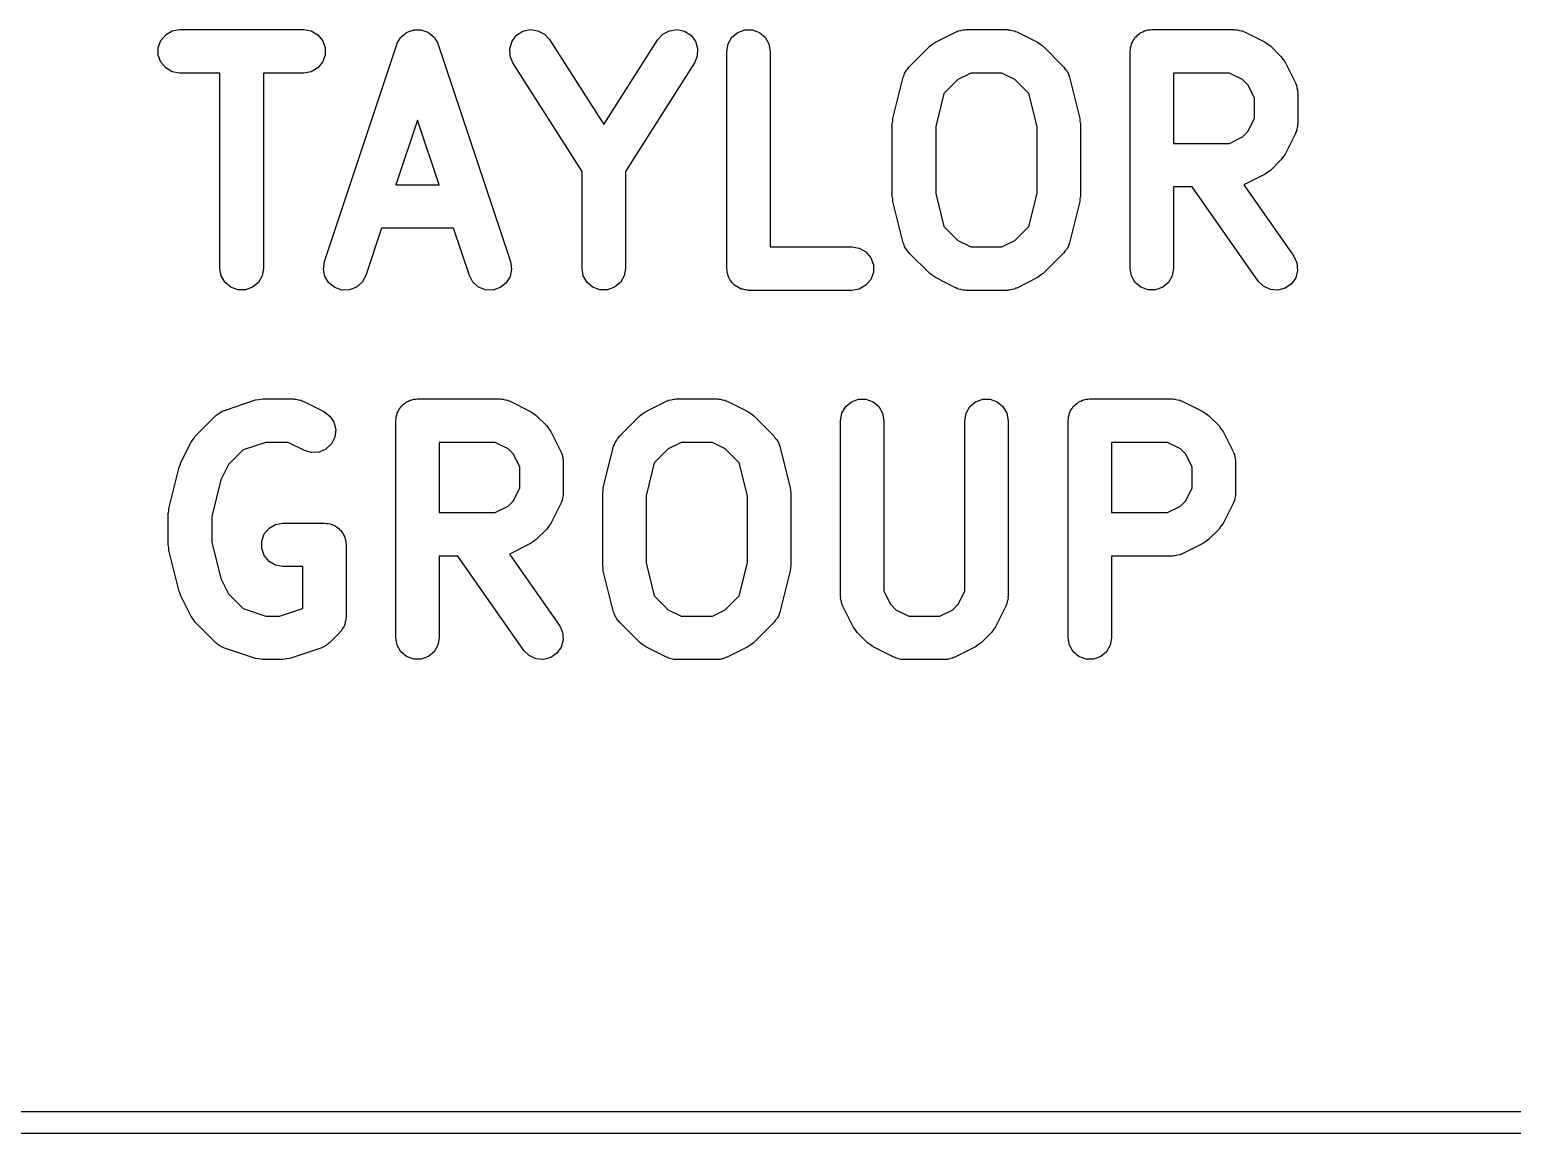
# Model space of a CAD drawing. Extents: x 85 to 212, y -151 to -91.
# Drawn here: x 191.1 to 201.34, y -150.78 to -143.15 of the extents above; entities that cross this region are included whole.
import ezdxf

# ---------------------------------------------------------------- set-up
doc = ezdxf.new("R2010")
doc.units = 0
doc.header["$MEASUREMENT"] = 0
doc.layers.add('BLACK', color=7, linetype='CONTINUOUS')

msp = doc.modelspace()

# ---------------------------------------------------------------- linework, layer by layer
at = {"layer": 'Black'}
for p, q in [((191.984, -143.278), (192.002, -143.229)), ((192.002, -143.229), (192.036, -143.189)), ((192.036, -143.189), (192.081, -143.163)), ((192.081, -143.163), (192.132, -143.154)), ((192.132, -143.154), (192.989, -143.154)), ((192.989, -143.154), (193.041, -143.163)), ((193.041, -143.163), (193.086, -143.189)), ((193.086, -143.189), (193.119, -143.229)), ((193.119, -143.229), (193.137, -143.278)), ((193.635, -143.248), (193.647, -143.23)), ((193.647, -143.23), (193.658, -143.21)), ((193.658, -143.21), (193.661, -143.208)), ((193.661, -143.208), (193.663, -143.204)), ((193.663, -143.204), (193.68, -143.19)), ((193.68, -143.19), (193.696, -143.176)), ((193.696, -143.176), (193.7, -143.174)), ((193.7, -143.174), (193.704, -143.172)), ((193.704, -143.172), (193.724, -143.165)), ((193.724, -143.165), (193.745, -143.157)), ((193.745, -143.157), (193.749, -143.157)), ((193.749, -143.157), (193.753, -143.155)), ((193.753, -143.155), (193.775, -143.156)), ((193.775, -143.156), (193.797, -143.155)), ((193.797, -143.155), (193.801, -143.157)), ((193.801, -143.157), (193.805, -143.157)), ((193.805, -143.157), (193.826, -143.165)), ((193.826, -143.165), (193.846, -143.172)), ((193.846, -143.172), (193.85, -143.174)), ((193.85, -143.174), (193.854, -143.176)), ((193.854, -143.176), (193.87, -143.19)), ((193.87, -143.19), (193.887, -143.204)), ((193.887, -143.204), (193.889, -143.208)), ((193.889, -143.208), (193.892, -143.21)), ((193.892, -143.21), (193.903, -143.23)), ((193.903, -143.23), (193.915, -143.248)), ((194.412, -143.284), (194.428, -143.234)), ((194.428, -143.234), (194.459, -143.193)), ((194.459, -143.193), (194.503, -143.165)), ((194.503, -143.165), (194.554, -143.154)), ((194.554, -143.154), (194.606, -143.161)), ((194.606, -143.161), (194.652, -143.185)), ((194.652, -143.185), (194.687, -143.223)), ((194.687, -143.223), (195.061, -143.81)), ((195.061, -143.81), (195.434, -143.223)), ((195.434, -143.223), (195.469, -143.185)), ((195.469, -143.185), (195.516, -143.161)), ((195.516, -143.161), (195.567, -143.154)), ((195.567, -143.154), (195.618, -143.165)), ((195.618, -143.165), (195.662, -143.193)), ((195.662, -143.193), (195.694, -143.234)), ((195.694, -143.234), (195.709, -143.284)), ((195.92, -143.252), (195.946, -143.207)), ((195.946, -143.207), (195.986, -143.174)), ((195.986, -143.174), (196.035, -143.156)), ((196.035, -143.156), (196.087, -143.156)), ((196.087, -143.156), (196.136, -143.174)), ((196.136, -143.174), (196.176, -143.207)), ((196.176, -143.207), (196.202, -143.252)), ((197.331, -143.255), (197.351, -143.241)), ((197.351, -143.241), (197.494, -143.169)), ((197.494, -143.169), (197.502, -143.167)), ((197.502, -143.167), (197.509, -143.163)), ((197.509, -143.163), (197.527, -143.16)), ((197.527, -143.16), (197.544, -143.155)), ((197.544, -143.155), (197.552, -143.155)), ((197.552, -143.155), (197.561, -143.154)), ((197.561, -143.154), (197.846, -143.154)), ((197.846, -143.154), (197.855, -143.155)), ((197.855, -143.155), (197.864, -143.155)), ((197.864, -143.155), (197.88, -143.16)), ((197.88, -143.16), (197.898, -143.163)), ((197.898, -143.163), (197.905, -143.167)), ((197.905, -143.167), (197.914, -143.169)), ((197.914, -143.169), (198.056, -143.241)), ((198.056, -143.241), (198.076, -143.255)), ((198.705, -143.252), (198.712, -143.241)), ((198.712, -143.241), (198.717, -143.229)), ((198.717, -143.229), (198.725, -143.219)), ((198.725, -143.219), (198.732, -143.207)), ((198.732, -143.207), (198.742, -143.199)), ((198.742, -143.199), (198.75, -143.189)), ((198.75, -143.189), (198.761, -143.182)), ((198.761, -143.182), (198.771, -143.174)), ((198.771, -143.174), (198.784, -143.169)), ((198.784, -143.169), (198.795, -143.163)), ((198.795, -143.163), (198.808, -143.16)), ((198.808, -143.16), (198.82, -143.156)), ((198.82, -143.156), (198.834, -143.156)), ((198.834, -143.156), (198.846, -143.154)), ((198.846, -143.154), (199.418, -143.154)), ((199.418, -143.154), (199.426, -143.155)), ((199.426, -143.155), (199.435, -143.155)), ((199.435, -143.155), (199.452, -143.16)), ((199.452, -143.16), (199.469, -143.163)), ((199.469, -143.163), (199.477, -143.167)), ((199.477, -143.167), (199.485, -143.169)), ((199.485, -143.169), (199.628, -143.241)), ((199.628, -143.241), (199.647, -143.255)), ((191.984, -143.33), (191.984, -143.278)), ((192.002, -143.379), (191.984, -143.33)), ((193.137, -143.33), (193.119, -143.379)), ((193.133, -144.756), (193.633, -143.256)), ((193.137, -143.278), (193.137, -143.33)), ((193.633, -143.256), (193.635, -143.252)), ((193.635, -143.252), (193.635, -143.248)), ((193.915, -143.248), (193.915, -143.252)), ((193.915, -143.252), (193.917, -143.256)), ((193.917, -143.256), (194.417, -144.756)), ((194.414, -143.336), (194.412, -143.284)), ((194.434, -143.384), (194.414, -143.336)), ((195.707, -143.336), (195.687, -143.384)), ((195.709, -143.284), (195.707, -143.336)), ((195.911, -143.304), (195.92, -143.252)), ((195.911, -144.804), (195.911, -143.304)), ((196.202, -143.252), (196.211, -143.304)), ((196.211, -143.304), (196.211, -144.654)), ((197.169, -143.412), (197.312, -143.269)), ((197.312, -143.269), (197.331, -143.255)), ((198.076, -143.255), (198.095, -143.269)), ((198.095, -143.269), (198.238, -143.412)), ((198.696, -143.304), (198.699, -143.291)), ((198.696, -144.804), (198.696, -143.304)), ((198.699, -143.278), (198.703, -143.265)), ((198.699, -143.291), (198.699, -143.278)), ((198.703, -143.265), (198.705, -143.252)), ((199.647, -143.255), (199.667, -143.269)), ((199.667, -143.269), (199.738, -143.34)), ((199.738, -143.34), (199.752, -143.36)), ((192.036, -143.418), (192.002, -143.379)), ((192.081, -143.445), (192.036, -143.418)), ((192.132, -143.454), (192.081, -143.445)), ((193.041, -143.445), (192.989, -143.454)), ((193.086, -143.418), (193.041, -143.445)), ((193.119, -143.379), (193.086, -143.418)), ((194.911, -144.133), (194.434, -143.384)), ((195.687, -143.384), (195.211, -144.133)), ((197.139, -143.454), (197.146, -143.445)), ((197.146, -143.445), (197.151, -143.434)), ((197.151, -143.434), (197.161, -143.424)), ((197.161, -143.424), (197.169, -143.412)), ((198.238, -143.412), (198.246, -143.424)), ((198.246, -143.424), (198.256, -143.434)), ((198.256, -143.434), (198.261, -143.445)), ((198.261, -143.445), (198.268, -143.454)), ((199.752, -143.36), (199.766, -143.379)), ((199.766, -143.379), (199.838, -143.522)), ((192.411, -143.454), (192.132, -143.454)), ((192.411, -144.804), (192.411, -143.454)), ((192.989, -143.454), (192.711, -143.454)), ((192.711, -143.454), (192.711, -144.804)), ((197.058, -143.767), (197.129, -143.481)), ((197.129, -143.481), (197.135, -143.468)), ((197.135, -143.468), (197.139, -143.454)), ((197.507, -143.498), (197.41, -143.595)), ((197.596, -143.454), (197.507, -143.498)), ((197.811, -143.454), (197.596, -143.454)), ((197.9, -143.498), (197.811, -143.454)), ((197.997, -143.595), (197.9, -143.498)), ((198.268, -143.454), (198.272, -143.468)), ((198.272, -143.468), (198.278, -143.481)), ((198.278, -143.481), (198.349, -143.767)), ((198.996, -143.454), (198.996, -143.939)), ((199.382, -143.454), (198.996, -143.454)), ((199.472, -143.498), (199.382, -143.454)), ((199.509, -143.535), (199.472, -143.498)), ((199.554, -143.625), (199.509, -143.535)), ((199.838, -143.522), (199.84, -143.53)), ((199.84, -143.53), (199.845, -143.538)), ((199.845, -143.538), (199.848, -143.555)), ((197.41, -143.595), (197.354, -143.822)), ((198.054, -143.822), (197.997, -143.595)), ((199.554, -143.768), (199.554, -143.625)), ((199.848, -143.555), (199.853, -143.572)), ((199.853, -143.572), (199.852, -143.581)), ((199.852, -143.581), (199.854, -143.589)), ((199.854, -143.589), (199.854, -143.804)), ((193.775, -143.778), (193.626, -144.225)), ((193.924, -144.225), (193.775, -143.778)), ((197.054, -143.804), (197.057, -143.785)), ((197.054, -144.304), (197.054, -143.804)), ((197.057, -143.785), (197.058, -143.767)), ((197.354, -143.822), (197.354, -144.285)), ((198.054, -144.285), (198.054, -143.822)), ((198.349, -143.767), (198.35, -143.785)), ((198.35, -143.785), (198.354, -143.804)), ((198.354, -143.804), (198.354, -144.304)), ((199.472, -143.895), (199.509, -143.858)), ((199.509, -143.858), (199.554, -143.768)), ((199.845, -143.855), (199.84, -143.862)), ((199.848, -143.838), (199.845, -143.855)), ((199.853, -143.821), (199.848, -143.838)), ((199.854, -143.804), (199.852, -143.812)), ((199.852, -143.812), (199.853, -143.821)), ((198.996, -143.939), (199.382, -143.939)), ((199.382, -143.939), (199.472, -143.895)), ((199.838, -143.871), (199.766, -144.014)), ((199.84, -143.862), (199.838, -143.871)), ((199.738, -144.052), (199.667, -144.124)), ((199.752, -144.033), (199.738, -144.052)), ((199.766, -144.014), (199.752, -144.033)), ((194.911, -144.804), (194.911, -144.133)), ((195.211, -144.133), (195.211, -144.804)), ((199.628, -144.152), (199.485, -144.223)), ((199.647, -144.138), (199.628, -144.152)), ((199.667, -144.124), (199.647, -144.138)), ((193.626, -144.225), (193.924, -144.225)), ((199.125, -144.239), (198.996, -144.239)), ((198.996, -144.239), (198.996, -144.804)), ((199.581, -144.89), (199.125, -144.239)), ((199.485, -144.223), (199.481, -144.225)), ((199.481, -144.225), (199.826, -144.718)), ((197.057, -144.322), (197.054, -144.304)), ((197.058, -144.34), (197.057, -144.322)), ((197.129, -144.626), (197.058, -144.34)), ((197.354, -144.285), (197.41, -144.513)), ((197.997, -144.513), (198.054, -144.285)), ((198.349, -144.34), (198.278, -144.626)), ((198.35, -144.322), (198.349, -144.34)), ((198.354, -144.304), (198.35, -144.322)), ((193.526, -144.525), (193.417, -144.851)), ((194.024, -144.525), (193.526, -144.525)), ((194.133, -144.851), (194.024, -144.525)), ((197.41, -144.513), (197.507, -144.609)), ((197.9, -144.609), (197.997, -144.513)), ((196.211, -144.654), (196.775, -144.654)), ((196.775, -144.654), (196.826, -144.663)), ((196.826, -144.663), (196.871, -144.689)), ((197.135, -144.639), (197.129, -144.626)), ((197.139, -144.653), (197.135, -144.639)), ((197.146, -144.662), (197.139, -144.653)), ((197.151, -144.673), (197.146, -144.662)), ((197.161, -144.684), (197.151, -144.673)), ((197.507, -144.609), (197.596, -144.654)), ((197.596, -144.654), (197.811, -144.654)), ((197.811, -144.654), (197.9, -144.609)), ((198.256, -144.673), (198.246, -144.684)), ((198.261, -144.662), (198.256, -144.673)), ((198.268, -144.653), (198.261, -144.662)), ((198.272, -144.639), (198.268, -144.653)), ((198.278, -144.626), (198.272, -144.639)), ((193.125, -144.808), (193.133, -144.756)), ((194.417, -144.756), (194.425, -144.808)), ((196.871, -144.689), (196.905, -144.729)), ((196.905, -144.729), (196.923, -144.778)), ((196.923, -144.778), (196.923, -144.83)), ((197.169, -144.695), (197.161, -144.684)), ((197.312, -144.838), (197.169, -144.695)), ((198.238, -144.695), (198.095, -144.838)), ((198.246, -144.684), (198.238, -144.695)), ((199.826, -144.718), (199.848, -144.765)), ((199.848, -144.765), (199.853, -144.817)), ((192.42, -144.855), (192.411, -144.804)), ((192.446, -144.9), (192.42, -144.855)), ((192.702, -144.855), (192.676, -144.9)), ((192.711, -144.804), (192.702, -144.855)), ((193.135, -144.859), (193.125, -144.808)), ((193.163, -144.903), (193.135, -144.859)), ((193.417, -144.851), (193.392, -144.897)), ((194.158, -144.897), (194.133, -144.851)), ((194.415, -144.859), (194.387, -144.903)), ((194.425, -144.808), (194.415, -144.859)), ((194.92, -144.855), (194.911, -144.804)), ((194.946, -144.9), (194.92, -144.855)), ((195.202, -144.855), (195.176, -144.9)), ((195.211, -144.804), (195.202, -144.855)), ((195.913, -144.816), (195.911, -144.804)), ((195.913, -144.83), (195.913, -144.816)), ((195.917, -144.842), (195.913, -144.83)), ((195.92, -144.855), (195.917, -144.842)), ((195.926, -144.866), (195.92, -144.855)), ((195.931, -144.879), (195.926, -144.866)), ((195.939, -144.889), (195.931, -144.879)), ((196.905, -144.879), (196.871, -144.918)), ((196.923, -144.83), (196.905, -144.879)), ((197.331, -144.852), (197.312, -144.838)), ((197.351, -144.866), (197.331, -144.852)), ((197.494, -144.938), (197.351, -144.866)), ((198.056, -144.866), (197.914, -144.938)), ((198.076, -144.852), (198.056, -144.866)), ((198.095, -144.838), (198.076, -144.852)), ((198.705, -144.855), (198.696, -144.804)), ((198.732, -144.9), (198.705, -144.855)), ((198.987, -144.855), (198.961, -144.9)), ((198.996, -144.804), (198.987, -144.855)), ((199.84, -144.867), (199.81, -144.91)), ((199.853, -144.817), (199.84, -144.867)), ((192.486, -144.933), (192.446, -144.9)), ((192.535, -144.951), (192.486, -144.933)), ((192.587, -144.951), (192.535, -144.951)), ((192.636, -144.933), (192.587, -144.951)), ((192.676, -144.9), (192.636, -144.933)), ((193.204, -144.935), (193.163, -144.903)), ((193.253, -144.952), (193.204, -144.935)), ((193.305, -144.951), (193.253, -144.952)), ((193.354, -144.931), (193.305, -144.951)), ((193.392, -144.897), (193.354, -144.931)), ((194.196, -144.931), (194.158, -144.897)), ((194.245, -144.951), (194.196, -144.931)), ((194.297, -144.952), (194.245, -144.951)), ((194.346, -144.935), (194.297, -144.952)), ((194.387, -144.903), (194.346, -144.935)), ((194.986, -144.933), (194.946, -144.9)), ((195.035, -144.951), (194.986, -144.933)), ((195.087, -144.951), (195.035, -144.951)), ((195.136, -144.933), (195.087, -144.951)), ((195.176, -144.9), (195.136, -144.933)), ((195.946, -144.9), (195.939, -144.889)), ((195.956, -144.908), (195.946, -144.9)), ((195.964, -144.918), (195.956, -144.908)), ((195.976, -144.925), (195.964, -144.918)), ((195.986, -144.933), (195.976, -144.925)), ((195.998, -144.938), (195.986, -144.933)), ((196.009, -144.945), (195.998, -144.938)), ((196.022, -144.947), (196.009, -144.945)), ((196.035, -144.951), (196.022, -144.947)), ((196.048, -144.951), (196.035, -144.951)), ((196.061, -144.954), (196.048, -144.951)), ((196.775, -144.954), (196.061, -144.954)), ((196.826, -144.945), (196.775, -144.954)), ((196.871, -144.918), (196.826, -144.945)), ((197.502, -144.94), (197.494, -144.938)), ((197.509, -144.945), (197.502, -144.94)), ((197.527, -144.948), (197.509, -144.945)), ((197.544, -144.953), (197.527, -144.948)), ((197.552, -144.952), (197.544, -144.953)), ((197.561, -144.954), (197.552, -144.952)), ((197.846, -144.954), (197.561, -144.954)), ((197.855, -144.952), (197.846, -144.954)), ((197.864, -144.953), (197.855, -144.952)), ((197.88, -144.948), (197.864, -144.953)), ((197.898, -144.945), (197.88, -144.948)), ((197.905, -144.94), (197.898, -144.945)), ((197.914, -144.938), (197.905, -144.94)), ((198.771, -144.933), (198.732, -144.9)), ((198.82, -144.951), (198.771, -144.933)), ((198.872, -144.951), (198.82, -144.951)), ((198.921, -144.933), (198.872, -144.951)), ((198.961, -144.9), (198.921, -144.933)), ((199.618, -144.926), (199.581, -144.89)), ((199.665, -144.948), (199.618, -144.926)), ((199.717, -144.953), (199.665, -144.948)), ((199.767, -144.94), (199.717, -144.953)), ((199.81, -144.91), (199.767, -144.94)), ((192.68, -145.708), (192.704, -145.704)), ((192.704, -145.704), (192.918, -145.704)), ((192.918, -145.704), (192.926, -145.705)), ((193.762, -145.706), (193.775, -145.704)), ((193.775, -145.704), (194.346, -145.704)), ((194.346, -145.704), (194.355, -145.705)), ((195.552, -145.705), (195.561, -145.704)), ((195.561, -145.704), (195.846, -145.704)), ((195.846, -145.704), (195.855, -145.705)), ((198.405, -145.706), (198.418, -145.704)), ((198.418, -145.704), (198.989, -145.704)), ((198.989, -145.704), (198.998, -145.705)), ((192.396, -145.808), (192.411, -145.799)), ((192.411, -145.799), (192.426, -145.789)), ((192.426, -145.789), (192.434, -145.787)), ((192.434, -145.787), (192.442, -145.783)), ((192.442, -145.783), (192.656, -145.711)), ((192.656, -145.711), (192.68, -145.708)), ((192.926, -145.705), (192.935, -145.705)), ((192.935, -145.705), (192.952, -145.71)), ((192.952, -145.71), (192.969, -145.713)), ((192.969, -145.713), (192.977, -145.717)), ((192.977, -145.717), (192.985, -145.719)), ((192.985, -145.719), (193.128, -145.791)), ((193.128, -145.791), (193.17, -145.822)), ((193.632, -145.815), (193.634, -145.802)), ((193.634, -145.802), (193.641, -145.791)), ((193.641, -145.791), (193.645, -145.779)), ((193.645, -145.779), (193.654, -145.769)), ((193.654, -145.769), (193.66, -145.757)), ((193.66, -145.757), (193.67, -145.749)), ((193.67, -145.749), (193.679, -145.739)), ((193.679, -145.739), (193.69, -145.732)), ((193.69, -145.732), (193.7, -145.724)), ((193.7, -145.724), (193.712, -145.719)), ((193.712, -145.719), (193.724, -145.713)), ((193.724, -145.713), (193.737, -145.71)), ((193.737, -145.71), (193.749, -145.706)), ((193.749, -145.706), (193.762, -145.706)), ((194.355, -145.705), (194.364, -145.705)), ((194.364, -145.705), (194.38, -145.71)), ((194.38, -145.71), (194.398, -145.713)), ((194.398, -145.713), (194.405, -145.717)), ((194.405, -145.717), (194.414, -145.719)), ((194.414, -145.719), (194.556, -145.791)), ((194.556, -145.791), (194.576, -145.805)), ((194.576, -145.805), (194.595, -145.819)), ((195.312, -145.819), (195.331, -145.805)), ((195.331, -145.805), (195.351, -145.791)), ((195.351, -145.791), (195.494, -145.719)), ((195.494, -145.719), (195.502, -145.717)), ((195.502, -145.717), (195.509, -145.713)), ((195.509, -145.713), (195.527, -145.71)), ((195.527, -145.71), (195.544, -145.705)), ((195.544, -145.705), (195.552, -145.705)), ((195.855, -145.705), (195.864, -145.705)), ((195.864, -145.705), (195.88, -145.71)), ((195.88, -145.71), (195.898, -145.713)), ((195.898, -145.713), (195.905, -145.717)), ((195.905, -145.717), (195.914, -145.719)), ((195.914, -145.719), (196.056, -145.791)), ((196.056, -145.791), (196.076, -145.805)), ((196.076, -145.805), (196.095, -145.819)), ((196.696, -145.854), (196.705, -145.802)), ((196.705, -145.802), (196.732, -145.757)), ((196.732, -145.757), (196.771, -145.724)), ((196.771, -145.724), (196.82, -145.706)), ((196.82, -145.706), (196.872, -145.706)), ((196.872, -145.706), (196.921, -145.724)), ((196.921, -145.724), (196.961, -145.757)), ((196.961, -145.757), (196.987, -145.802)), ((196.987, -145.802), (196.996, -145.854)), ((197.554, -145.854), (197.563, -145.802)), ((197.563, -145.802), (197.589, -145.757)), ((197.589, -145.757), (197.629, -145.724)), ((197.629, -145.724), (197.678, -145.706)), ((197.678, -145.706), (197.73, -145.706)), ((197.73, -145.706), (197.779, -145.724)), ((197.779, -145.724), (197.818, -145.757)), ((197.818, -145.757), (197.845, -145.802)), ((197.845, -145.802), (197.854, -145.854)), ((198.275, -145.815), (198.277, -145.802)), ((198.277, -145.802), (198.283, -145.791)), ((198.283, -145.791), (198.288, -145.779)), ((198.288, -145.779), (198.296, -145.769)), ((198.296, -145.769), (198.303, -145.757)), ((198.303, -145.757), (198.313, -145.749)), ((198.313, -145.749), (198.321, -145.739)), ((198.321, -145.739), (198.333, -145.732)), ((198.333, -145.732), (198.343, -145.724)), ((198.343, -145.724), (198.355, -145.719)), ((198.355, -145.719), (198.367, -145.713)), ((198.367, -145.713), (198.379, -145.71)), ((198.379, -145.71), (198.392, -145.706)), ((198.392, -145.706), (198.405, -145.706)), ((198.998, -145.705), (199.006, -145.705)), ((199.006, -145.705), (199.023, -145.71)), ((199.023, -145.71), (199.041, -145.713)), ((199.041, -145.713), (199.048, -145.717)), ((199.048, -145.717), (199.056, -145.719)), ((199.056, -145.719), (199.199, -145.791)), ((199.199, -145.791), (199.219, -145.805)), ((199.219, -145.805), (199.238, -145.819)), ((192.24, -145.962), (192.383, -145.819)), ((192.383, -145.819), (192.39, -145.814)), ((192.39, -145.814), (192.396, -145.808)), ((193.17, -145.822), (193.198, -145.865)), ((193.198, -145.865), (193.21, -145.916)), ((193.625, -145.854), (193.627, -145.841)), ((193.625, -147.354), (193.625, -145.854)), ((193.627, -145.828), (193.632, -145.815)), ((193.627, -145.841), (193.627, -145.828)), ((194.595, -145.819), (194.667, -145.89)), ((194.667, -145.89), (194.681, -145.91)), ((195.169, -145.962), (195.312, -145.819)), ((196.095, -145.819), (196.238, -145.962)), ((196.696, -147.068), (196.696, -145.854)), ((196.996, -145.854), (196.996, -147.032)), ((197.554, -147.032), (197.554, -145.854)), ((197.854, -145.854), (197.854, -147.068)), ((198.268, -145.854), (198.27, -145.841)), ((198.268, -147.354), (198.268, -145.854)), ((198.27, -145.828), (198.275, -145.815)), ((198.27, -145.841), (198.27, -145.828)), ((199.238, -145.819), (199.31, -145.89)), ((199.31, -145.89), (199.323, -145.91)), ((192.141, -146.144), (192.212, -146.001)), ((192.212, -146.001), (192.227, -145.981)), ((192.227, -145.981), (192.24, -145.962)), ((192.728, -146.004), (192.57, -146.056)), ((192.882, -146.004), (192.728, -146.004)), ((192.994, -146.059), (192.882, -146.004)), ((193.204, -145.968), (193.181, -146.014)), ((193.21, -145.916), (193.204, -145.968)), ((193.925, -146.004), (193.925, -146.489)), ((194.311, -146.004), (193.925, -146.004)), ((194.4, -146.048), (194.311, -146.004)), ((194.681, -145.91), (194.695, -145.929)), ((194.695, -145.929), (194.766, -146.072)), ((195.135, -146.018), (195.139, -146.004)), ((195.139, -146.004), (195.146, -145.995)), ((195.146, -145.995), (195.151, -145.984)), ((195.151, -145.984), (195.161, -145.974)), ((195.161, -145.974), (195.169, -145.962)), ((195.596, -146.004), (195.507, -146.048)), ((195.811, -146.004), (195.596, -146.004)), ((195.9, -146.048), (195.811, -146.004)), ((196.238, -145.962), (196.246, -145.974)), ((196.246, -145.974), (196.256, -145.984)), ((196.256, -145.984), (196.261, -145.995)), ((196.261, -145.995), (196.268, -146.004)), ((196.268, -146.004), (196.272, -146.018)), ((198.568, -146.004), (198.568, -146.489)), ((198.954, -146.004), (198.568, -146.004)), ((199.043, -146.048), (198.954, -146.004)), ((199.323, -145.91), (199.338, -145.929)), ((199.338, -145.929), (199.409, -146.072)), ((192.57, -146.056), (192.47, -146.157)), ((193.044, -146.074), (192.994, -146.059)), ((193.096, -146.071), (193.044, -146.074)), ((193.143, -146.05), (193.096, -146.071)), ((193.181, -146.014), (193.143, -146.05)), ((194.437, -146.085), (194.4, -146.048)), ((194.482, -146.175), (194.437, -146.085)), ((194.766, -146.072), (194.769, -146.08)), ((194.769, -146.08), (194.773, -146.088)), ((194.773, -146.088), (194.776, -146.105)), ((194.776, -146.105), (194.781, -146.122)), ((195.058, -146.317), (195.129, -146.031)), ((195.129, -146.031), (195.135, -146.018)), ((195.507, -146.048), (195.41, -146.145)), ((195.997, -146.145), (195.9, -146.048)), ((196.272, -146.018), (196.278, -146.031)), ((196.278, -146.031), (196.349, -146.317)), ((199.08, -146.085), (199.043, -146.048)), ((199.125, -146.175), (199.08, -146.085)), ((199.409, -146.072), (199.412, -146.08)), ((199.412, -146.08), (199.416, -146.088)), ((199.416, -146.088), (199.419, -146.105)), ((199.419, -146.105), (199.424, -146.122)), ((192.058, -146.46), (192.129, -146.174)), ((192.129, -146.174), (192.136, -146.159)), ((192.136, -146.159), (192.141, -146.144)), ((192.47, -146.157), (192.417, -146.263)), ((194.482, -146.318), (194.482, -146.175)), ((194.781, -146.122), (194.781, -146.131)), ((194.781, -146.131), (194.782, -146.139)), ((194.782, -146.139), (194.782, -146.354)), ((195.41, -146.145), (195.354, -146.372)), ((196.054, -146.372), (195.997, -146.145)), ((199.125, -146.318), (199.125, -146.175)), ((199.424, -146.122), (199.423, -146.131)), ((199.423, -146.131), (199.425, -146.139)), ((199.425, -146.139), (199.425, -146.354)), ((192.417, -146.263), (192.354, -146.515)), ((194.437, -146.408), (194.482, -146.318)), ((195.057, -146.335), (195.058, -146.317)), ((196.349, -146.317), (196.35, -146.335)), ((199.08, -146.408), (199.125, -146.318)), ((194.4, -146.445), (194.437, -146.408)), ((194.766, -146.421), (194.695, -146.564)), ((194.769, -146.412), (194.766, -146.421)), ((194.773, -146.405), (194.769, -146.412)), ((194.776, -146.388), (194.773, -146.405)), ((194.781, -146.371), (194.776, -146.388)), ((194.782, -146.354), (194.781, -146.362)), ((194.781, -146.362), (194.781, -146.371)), ((195.054, -146.354), (195.057, -146.335)), ((195.054, -146.854), (195.054, -146.354)), ((195.354, -146.372), (195.354, -146.835)), ((196.054, -146.835), (196.054, -146.372)), ((196.35, -146.335), (196.354, -146.354)), ((196.354, -146.354), (196.354, -146.854)), ((199.043, -146.445), (199.08, -146.408)), ((199.409, -146.421), (199.338, -146.564)), ((199.412, -146.412), (199.409, -146.421)), ((199.416, -146.405), (199.412, -146.412)), ((199.419, -146.388), (199.416, -146.405)), ((199.424, -146.371), (199.419, -146.388)), ((199.425, -146.354), (199.423, -146.362)), ((199.423, -146.362), (199.424, -146.371)), ((192.054, -146.496), (192.057, -146.478)), ((192.054, -146.711), (192.054, -146.496)), ((192.057, -146.478), (192.058, -146.46)), ((192.354, -146.515), (192.354, -146.692)), ((193.925, -146.489), (194.311, -146.489)), ((194.311, -146.489), (194.4, -146.445)), ((198.568, -146.489), (198.954, -146.489)), ((198.954, -146.489), (199.043, -146.445)), ((192.717, -146.636), (192.75, -146.596)), ((192.75, -146.596), (192.795, -146.57)), ((192.795, -146.57), (192.846, -146.561)), ((192.846, -146.561), (193.132, -146.561)), ((193.132, -146.561), (193.145, -146.563)), ((193.145, -146.563), (193.158, -146.563)), ((193.158, -146.563), (193.171, -146.567)), ((193.171, -146.567), (193.183, -146.57)), ((193.183, -146.57), (193.195, -146.576)), ((193.195, -146.576), (193.207, -146.581)), ((193.207, -146.581), (193.217, -146.589)), ((193.217, -146.589), (193.229, -146.596)), ((193.229, -146.596), (193.237, -146.606)), ((193.237, -146.606), (193.247, -146.614)), ((193.247, -146.614), (193.254, -146.626)), ((193.254, -146.626), (193.262, -146.636)), ((194.667, -146.602), (194.595, -146.674)), ((194.681, -146.583), (194.667, -146.602)), ((194.695, -146.564), (194.681, -146.583)), ((199.31, -146.602), (199.238, -146.674)), ((199.323, -146.583), (199.31, -146.602)), ((199.338, -146.564), (199.323, -146.583)), ((192.057, -146.729), (192.054, -146.711)), ((192.354, -146.692), (192.417, -146.944)), ((192.699, -146.685), (192.717, -146.636)), ((192.699, -146.737), (192.699, -146.685)), ((193.262, -146.636), (193.267, -146.648)), ((193.267, -146.648), (193.273, -146.659)), ((193.273, -146.659), (193.275, -146.672)), ((193.275, -146.672), (193.28, -146.685)), ((193.28, -146.685), (193.28, -146.698)), ((193.28, -146.698), (193.282, -146.711)), ((193.282, -146.711), (193.282, -147.211)), ((194.556, -146.702), (194.414, -146.773)), ((194.576, -146.688), (194.556, -146.702)), ((194.595, -146.674), (194.576, -146.688)), ((199.199, -146.702), (199.056, -146.773)), ((199.219, -146.688), (199.199, -146.702)), ((199.238, -146.674), (199.219, -146.688)), ((192.058, -146.747), (192.057, -146.729)), ((192.129, -147.033), (192.058, -146.747)), ((192.717, -146.786), (192.699, -146.737)), ((192.75, -146.826), (192.717, -146.786)), ((192.795, -146.852), (192.75, -146.826)), ((194.054, -146.789), (193.925, -146.789)), ((193.925, -146.789), (193.925, -147.354)), ((194.509, -147.44), (194.054, -146.789)), ((194.414, -146.773), (194.41, -146.775)), ((194.41, -146.775), (194.755, -147.268)), ((198.989, -146.789), (198.568, -146.789)), ((198.568, -146.789), (198.568, -147.354)), ((198.998, -146.788), (198.989, -146.789)), ((199.006, -146.788), (198.998, -146.788)), ((199.023, -146.783), (199.006, -146.788)), ((199.041, -146.78), (199.023, -146.783)), ((199.048, -146.776), (199.041, -146.78)), ((199.056, -146.773), (199.048, -146.776)), ((192.846, -146.861), (192.795, -146.852)), ((192.982, -146.861), (192.846, -146.861)), ((192.982, -147.149), (192.982, -146.861)), ((195.057, -146.872), (195.054, -146.854)), ((195.058, -146.89), (195.057, -146.872)), ((195.129, -147.176), (195.058, -146.89)), ((195.354, -146.835), (195.41, -147.063)), ((195.997, -147.063), (196.054, -146.835)), ((196.349, -146.89), (196.278, -147.176)), ((196.35, -146.872), (196.349, -146.89)), ((196.354, -146.854), (196.35, -146.872)), ((192.136, -147.048), (192.129, -147.033)), ((192.417, -146.944), (192.47, -147.05)), ((196.996, -147.032), (197.041, -147.122)), ((197.509, -147.122), (197.554, -147.032)), ((192.141, -147.064), (192.136, -147.048)), ((192.212, -147.206), (192.141, -147.064)), ((192.47, -147.05), (192.57, -147.151)), ((195.41, -147.063), (195.507, -147.159)), ((195.9, -147.159), (195.997, -147.063)), ((196.698, -147.076), (196.696, -147.068)), ((196.697, -147.085), (196.698, -147.076)), ((196.702, -147.102), (196.697, -147.085)), ((196.705, -147.119), (196.702, -147.102)), ((196.71, -147.127), (196.705, -147.119)), ((196.712, -147.135), (196.71, -147.127)), ((196.784, -147.278), (196.712, -147.135)), ((197.041, -147.122), (197.078, -147.159)), ((197.472, -147.159), (197.509, -147.122)), ((197.838, -147.135), (197.766, -147.278)), ((197.84, -147.127), (197.838, -147.135)), ((197.845, -147.119), (197.84, -147.127)), ((197.848, -147.102), (197.845, -147.119)), ((197.853, -147.085), (197.848, -147.102)), ((197.854, -147.068), (197.852, -147.076)), ((197.852, -147.076), (197.853, -147.085)), ((192.227, -147.226), (192.212, -147.206)), ((192.24, -147.245), (192.227, -147.226)), ((192.57, -147.151), (192.728, -147.204)), ((192.728, -147.204), (192.822, -147.204)), ((192.822, -147.204), (192.98, -147.151)), ((192.98, -147.151), (192.982, -147.149)), ((193.282, -147.224), (193.276, -147.243)), ((193.282, -147.211), (193.281, -147.217)), ((193.281, -147.217), (193.282, -147.224)), ((195.135, -147.189), (195.129, -147.176)), ((195.139, -147.203), (195.135, -147.189)), ((195.146, -147.212), (195.139, -147.203)), ((195.151, -147.223), (195.146, -147.212)), ((195.161, -147.234), (195.151, -147.223)), ((195.169, -147.245), (195.161, -147.234)), ((195.507, -147.159), (195.596, -147.204)), ((195.596, -147.204), (195.811, -147.204)), ((195.811, -147.204), (195.9, -147.159)), ((196.246, -147.234), (196.238, -147.245)), ((196.256, -147.223), (196.246, -147.234)), ((196.261, -147.212), (196.256, -147.223)), ((196.268, -147.203), (196.261, -147.212)), ((196.272, -147.189), (196.268, -147.203)), ((196.278, -147.176), (196.272, -147.189)), ((197.078, -147.159), (197.168, -147.204)), ((197.168, -147.204), (197.382, -147.204)), ((197.382, -147.204), (197.472, -147.159)), ((192.383, -147.388), (192.24, -147.245)), ((193.238, -147.317), (193.167, -147.388)), ((193.242, -147.311), (193.238, -147.317)), ((193.247, -147.307), (193.242, -147.311)), ((193.257, -147.29), (193.247, -147.307)), ((193.268, -147.274), (193.257, -147.29)), ((193.27, -147.268), (193.268, -147.274)), ((193.273, -147.262), (193.27, -147.268)), ((193.276, -147.243), (193.273, -147.262)), ((194.755, -147.268), (194.777, -147.315)), ((194.777, -147.315), (194.782, -147.367)), ((195.312, -147.388), (195.169, -147.245)), ((196.238, -147.245), (196.095, -147.388)), ((196.798, -147.297), (196.784, -147.278)), ((196.812, -147.317), (196.798, -147.297)), ((196.883, -147.388), (196.812, -147.317)), ((197.738, -147.317), (197.667, -147.388)), ((197.752, -147.297), (197.738, -147.317)), ((197.766, -147.278), (197.752, -147.297)), ((192.39, -147.393), (192.383, -147.388)), ((192.396, -147.4), (192.39, -147.393)), ((192.411, -147.408), (192.396, -147.4)), ((192.426, -147.418), (192.411, -147.408)), ((192.434, -147.42), (192.426, -147.418)), ((192.442, -147.424), (192.434, -147.42)), ((192.656, -147.496), (192.442, -147.424)), ((193.108, -147.424), (192.894, -147.496)), ((193.116, -147.42), (193.108, -147.424)), ((193.124, -147.418), (193.116, -147.42)), ((193.139, -147.408), (193.124, -147.418)), ((193.154, -147.4), (193.139, -147.408)), ((193.16, -147.393), (193.154, -147.4)), ((193.167, -147.388), (193.16, -147.393)), ((193.634, -147.405), (193.625, -147.354)), ((193.66, -147.45), (193.634, -147.405)), ((193.916, -147.405), (193.89, -147.45)), ((193.925, -147.354), (193.916, -147.405)), ((194.546, -147.476), (194.509, -147.44)), ((194.768, -147.417), (194.738, -147.46)), ((194.782, -147.367), (194.768, -147.417)), ((195.331, -147.402), (195.312, -147.388)), ((195.351, -147.416), (195.331, -147.402)), ((195.494, -147.488), (195.351, -147.416)), ((196.056, -147.416), (195.914, -147.488)), ((196.076, -147.402), (196.056, -147.416)), ((196.095, -147.388), (196.076, -147.402)), ((196.903, -147.402), (196.883, -147.388)), ((196.922, -147.416), (196.903, -147.402)), ((197.065, -147.488), (196.922, -147.416)), ((197.628, -147.416), (197.485, -147.488)), ((197.647, -147.402), (197.628, -147.416)), ((197.667, -147.388), (197.647, -147.402)), ((198.277, -147.405), (198.268, -147.354)), ((198.303, -147.45), (198.277, -147.405)), ((198.559, -147.405), (198.533, -147.45)), ((198.568, -147.354), (198.559, -147.405)), ((192.68, -147.499), (192.656, -147.496)), ((192.704, -147.504), (192.68, -147.499)), ((192.846, -147.504), (192.704, -147.504)), ((192.87, -147.499), (192.846, -147.504)), ((192.894, -147.496), (192.87, -147.499)), ((193.7, -147.483), (193.66, -147.45)), ((193.749, -147.501), (193.7, -147.483)), ((193.801, -147.501), (193.749, -147.501)), ((193.85, -147.483), (193.801, -147.501)), ((193.89, -147.45), (193.85, -147.483)), ((194.593, -147.498), (194.546, -147.476)), ((194.645, -147.503), (194.593, -147.498)), ((194.696, -147.49), (194.645, -147.503)), ((194.738, -147.46), (194.696, -147.49)), ((195.502, -147.49), (195.494, -147.488)), ((195.509, -147.495), (195.502, -147.49)), ((195.527, -147.498), (195.509, -147.495)), ((195.544, -147.503), (195.527, -147.498)), ((195.552, -147.502), (195.544, -147.503)), ((195.561, -147.504), (195.552, -147.502)), ((195.846, -147.504), (195.561, -147.504)), ((195.855, -147.502), (195.846, -147.504)), ((195.864, -147.503), (195.855, -147.502)), ((195.88, -147.498), (195.864, -147.503)), ((195.898, -147.495), (195.88, -147.498)), ((195.905, -147.49), (195.898, -147.495)), ((195.914, -147.488), (195.905, -147.49)), ((197.073, -147.49), (197.065, -147.488)), ((197.081, -147.495), (197.073, -147.49)), ((197.098, -147.498), (197.081, -147.495)), ((197.115, -147.503), (197.098, -147.498)), ((197.124, -147.502), (197.115, -147.503)), ((197.132, -147.504), (197.124, -147.502)), ((197.418, -147.504), (197.132, -147.504)), ((197.426, -147.502), (197.418, -147.504)), ((197.435, -147.503), (197.426, -147.502)), ((197.452, -147.498), (197.435, -147.503)), ((197.469, -147.495), (197.452, -147.498)), ((197.477, -147.49), (197.469, -147.495)), ((197.485, -147.488), (197.477, -147.49)), ((198.343, -147.483), (198.303, -147.45)), ((198.392, -147.501), (198.343, -147.483)), ((198.444, -147.501), (198.392, -147.501)), ((198.493, -147.483), (198.444, -147.501)), ((198.533, -147.45), (198.493, -147.483)), ((85.575, -150.625), (211.425, -150.625)), ((211.5, -150.775), (85.5, -150.775))]:
    msp.add_line(p, q, dxfattribs=at)

doc.saveas('drawing.dxf')
